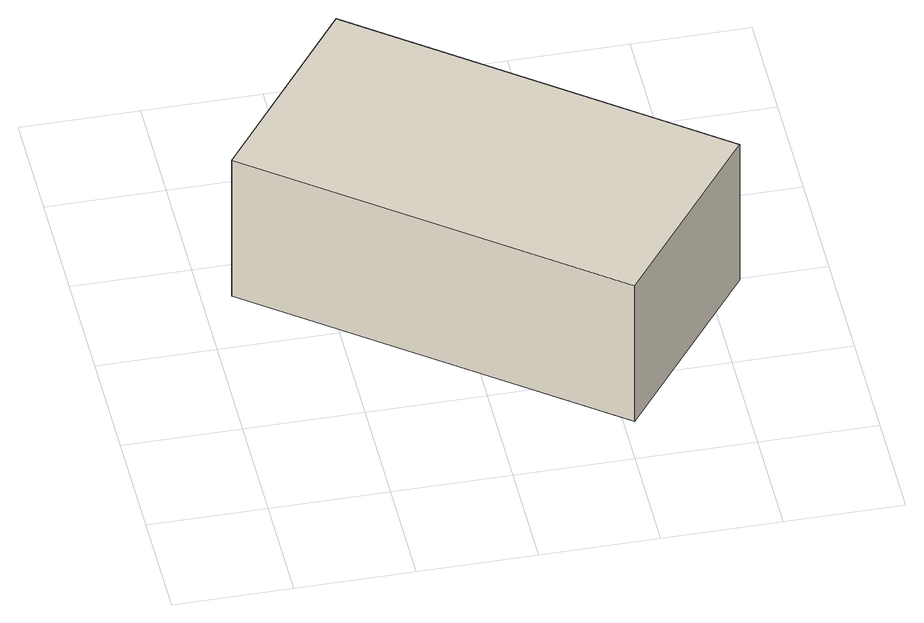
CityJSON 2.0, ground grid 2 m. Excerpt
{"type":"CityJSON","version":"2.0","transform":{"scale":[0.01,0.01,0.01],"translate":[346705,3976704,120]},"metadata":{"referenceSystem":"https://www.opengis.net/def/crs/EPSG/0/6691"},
"CityObjects":{
"building1":{"type":"Building","attributes":{"measuredHeight":2.9},"geometry":[{"type":"Solid","lod":"1","boundaries":[[[[0,1,2,3]],[[2,4,5,3]],[[1,6,4,2]],[[0,7,6,1]],[[3,5,7,0]],[[4,6,7,5]]]]}]}
},
"vertices":[
[853,396,68],[618,90,68],[49,524,68],[284,831,68],[49,524,354],[284,831,354],[618,90,354],[853,396,354]
]}
